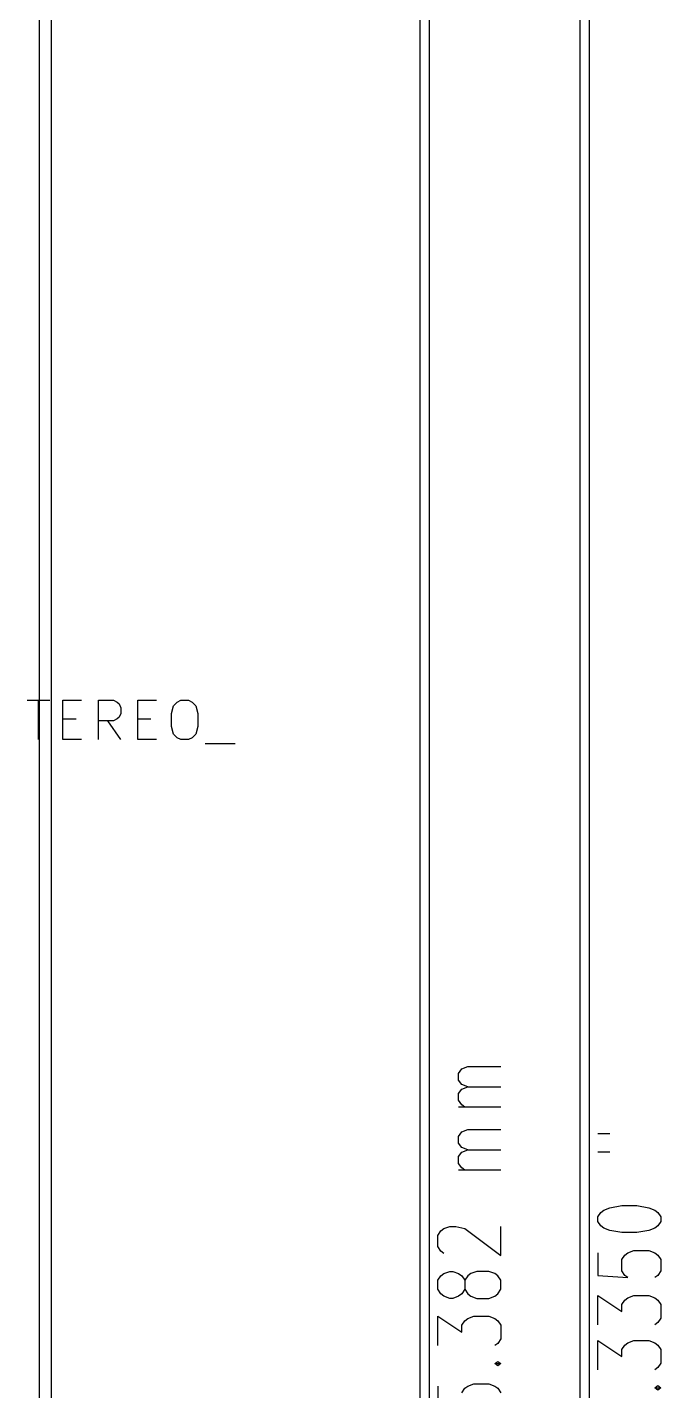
# Model space of a CAD drawing. Extents: x -29274 to 69862, y 23709 to 162744.
# Drawn here: x 61418 to 69462, y 49752 to 67060 of the extents above; entities that cross this region are included whole.
import ezdxf

# ---------------------------------------------------------------- set-up
doc = ezdxf.new("R2010")
doc.units = 0
doc.layers.add('BLACK', color=1, linetype='CONTINUOUS')

msp = doc.modelspace()

# ---------------------------------------------------------------- linework, layer by layer
at = {"layer": 'BLACK'}
for p, q in [((66406, 24474), (66406, 77774)), ((66526, 24474), (66526, 77774)), ((68438, 24426), (68438, 77776)), ((68558, 24426), (68558, 77776)), ((61575, 34920), (61575, 75920)), ((61725, 34920), (61725, 75920)), ((61418, 58518), (61703, 58518)), ((61560, 58018), (61560, 58518)), ((61870, 58018), (61870, 58518)), ((61870, 58518), (62108, 58518)), ((62322, 58018), (62322, 58518)), ((62322, 58518), (62513, 58518)), ((62513, 58518), (62560, 58494)), ((62822, 58018), (62822, 58518)), ((62822, 58518), (63060, 58518)), ((63322, 58494), (63369, 58518)), ((63369, 58518), (63465, 58518)), ((63465, 58518), (63512, 58494)), ((62560, 58494), (62584, 58470)), ((62584, 58470), (62608, 58422)), ((62608, 58351), (62584, 58303)), ((62608, 58422), (62608, 58351)), ((63250, 58351), (63274, 58446)), ((63250, 58184), (63250, 58351)), ((63274, 58446), (63322, 58494)), ((63512, 58494), (63560, 58446)), ((63560, 58446), (63584, 58351)), ((63584, 58351), (63584, 58184)), ((61870, 58280), (62037, 58280)), ((62513, 58256), (62322, 58256)), ((62608, 58018), (62441, 58256)), ((62560, 58280), (62513, 58256)), ((62584, 58303), (62560, 58280)), ((62822, 58280), (62989, 58280)), ((63274, 58089), (63250, 58184)), ((63584, 58184), (63560, 58089)), ((62108, 58018), (61870, 58018)), ((63060, 58018), (62822, 58018)), ((63322, 58041), (63274, 58089)), ((63369, 58018), (63322, 58041)), ((63465, 58018), (63369, 58018)), ((63512, 58041), (63465, 58018)), ((63560, 58089), (63512, 58041)), ((63679, 57970), (64060, 57970)), ((66896, 53781), (66935, 53839)), ((66935, 53839), (67011, 53867)), ((67011, 53867), (67430, 53867)), ((66896, 53696), (66896, 53781)), ((66935, 53639), (66896, 53696)), ((66896, 53524), (66935, 53581)), ((66896, 53439), (66896, 53524)), ((67011, 53610), (66935, 53639)), ((66935, 53581), (67011, 53610)), ((67011, 53610), (67430, 53610)), ((66935, 53381), (66896, 53439)), ((67430, 53353), (66896, 53353)), ((66973, 53353), (66935, 53381)), ((66896, 52981), (66935, 53039)), ((66896, 52896), (66896, 52981)), ((66935, 53039), (67011, 53067)), ((67011, 53067), (67430, 53067)), ((68662, 53016), (68814, 53016)), ((66935, 52839), (66896, 52896)), ((67011, 52810), (66935, 52839)), ((66935, 52781), (67011, 52810)), ((67011, 52810), (67430, 52810)), ((66896, 52724), (66935, 52781)), ((66896, 52639), (66896, 52724)), ((66935, 52581), (66896, 52639)), ((68662, 52787), (68814, 52787)), ((67430, 52553), (66896, 52553)), ((66973, 52553), (66935, 52581)), ((68814, 52074), (68967, 52102)), ((68967, 52102), (69157, 52102)), ((69157, 52102), (69309, 52074)), ((68662, 51959), (68700, 52016)), ((68662, 51902), (68662, 51959)), ((68700, 52016), (68738, 52045)), ((68738, 52045), (68814, 52074)), ((69309, 52074), (69386, 52045)), ((69386, 52045), (69424, 52016)), ((69424, 52016), (69462, 51959)), ((69462, 51959), (69462, 51902)), ((66630, 51725), (66668, 51782)), ((66668, 51782), (66706, 51811)), ((66706, 51811), (66782, 51839)), ((66782, 51839), (66858, 51839)), ((66858, 51839), (66973, 51811)), ((66973, 51811), (67430, 51468)), ((67430, 51468), (67430, 51839)), ((68700, 51845), (68662, 51902)), ((68738, 51816), (68700, 51845)), ((68814, 51788), (68738, 51816)), ((68967, 51759), (68814, 51788)), ((69157, 51759), (68967, 51759)), ((69309, 51788), (69157, 51759)), ((69386, 51816), (69309, 51788)), ((69424, 51845), (69386, 51816)), ((69462, 51902), (69424, 51845)), ((66630, 51582), (66630, 51725)), ((66668, 51525), (66630, 51582)), ((66706, 51496), (66668, 51525)), ((68662, 51503), (68662, 51217)), ((68967, 51417), (69005, 51474)), ((68967, 51274), (68967, 51417)), ((69005, 51474), (69043, 51503)), ((69043, 51503), (69119, 51531)), ((69119, 51531), (69309, 51531)), ((69309, 51531), (69386, 51503)), ((69386, 51503), (69424, 51474)), ((69424, 51474), (69462, 51417)), ((69462, 51417), (69462, 51274)), ((66668, 51211), (66706, 51240)), ((66706, 51240), (66782, 51268)), ((66782, 51268), (66820, 51268)), ((66820, 51268), (66896, 51240)), ((66896, 51240), (66935, 51211)), ((67049, 51240), (67011, 51211)), ((67125, 51268), (67049, 51240)), ((67277, 51268), (67125, 51268)), ((67354, 51240), (67277, 51268)), ((67392, 51211), (67354, 51240)), ((69005, 51217), (68967, 51274)), ((69462, 51274), (69424, 51217)), ((66630, 51154), (66668, 51211)), ((66630, 51040), (66630, 51154)), ((66935, 51211), (66973, 51154)), ((67011, 51211), (66973, 51154)), ((66973, 51154), (66973, 51040)), ((67430, 51154), (67392, 51211)), ((67430, 51040), (67430, 51154)), ((68662, 51217), (69043, 51188)), ((69043, 51188), (69005, 51217)), ((69424, 51217), (69386, 51188)), ((66668, 50982), (66630, 51040)), ((66706, 50954), (66668, 50982)), ((66782, 50925), (66706, 50954)), ((66820, 50925), (66782, 50925)), ((66896, 50954), (66820, 50925)), ((66935, 50982), (66896, 50954)), ((66973, 51040), (66935, 50982)), ((66973, 51040), (67011, 50982)), ((67011, 50982), (67049, 50954)), ((67049, 50954), (67125, 50925)), ((67125, 50925), (67277, 50925)), ((67277, 50925), (67354, 50954)), ((67354, 50954), (67392, 50982)), ((67392, 50982), (67430, 51040)), ((68662, 50589), (68662, 50960)), ((68662, 50960), (68967, 50760)), ((68967, 50846), (69005, 50903)), ((69005, 50903), (69043, 50932)), ((69043, 50932), (69119, 50960)), ((69119, 50960), (69309, 50960)), ((69309, 50960), (69386, 50932)), ((69386, 50932), (69424, 50903)), ((69424, 50903), (69462, 50846)), ((68967, 50760), (68967, 50846)), ((69462, 50846), (69462, 50674)), ((66630, 50326), (66630, 50697)), ((66630, 50697), (66935, 50497)), ((66935, 50583), (66973, 50640)), ((66935, 50497), (66935, 50583)), ((66973, 50640), (67011, 50669)), ((67011, 50669), (67087, 50697)), ((67087, 50697), (67277, 50697)), ((67277, 50697), (67354, 50669)), ((67354, 50669), (67392, 50640)), ((67392, 50640), (67430, 50583)), ((67430, 50583), (67430, 50411)), ((69424, 50617), (69386, 50589)), ((69462, 50674), (69424, 50617)), ((67430, 50411), (67392, 50354)), ((68662, 50018), (68662, 50389)), ((68662, 50389), (68967, 50189)), ((69043, 50361), (69119, 50389)), ((69119, 50389), (69309, 50389)), ((69309, 50389), (69386, 50361)), ((67392, 50354), (67354, 50326)), ((68967, 50275), (69005, 50332)), ((68967, 50189), (68967, 50275)), ((69005, 50332), (69043, 50361)), ((69386, 50361), (69424, 50332)), ((69424, 50332), (69462, 50275)), ((69462, 50275), (69462, 50103)), ((67354, 50097), (67392, 50125)), ((67392, 50068), (67354, 50097)), ((67354, 50097), (67430, 50097)), ((67392, 50125), (67430, 50097)), ((67430, 50097), (67392, 50068)), ((69424, 50046), (69386, 50018)), ((69462, 50103), (69424, 50046)), ((66630, 49812), (66630, 49526)), ((66935, 49726), (66973, 49783)), ((66973, 49783), (67011, 49812)), ((67011, 49812), (67087, 49840)), ((67087, 49840), (67277, 49840)), ((67277, 49840), (67354, 49812)), ((67354, 49812), (67392, 49783)), ((67392, 49783), (67430, 49726)), ((69386, 49789), (69424, 49817)), ((69424, 49760), (69386, 49789)), ((69386, 49789), (69462, 49789)), ((69424, 49817), (69462, 49789)), ((69462, 49789), (69424, 49760))]:
    msp.add_line(p, q, dxfattribs=at)

doc.saveas('drawing.dxf')
